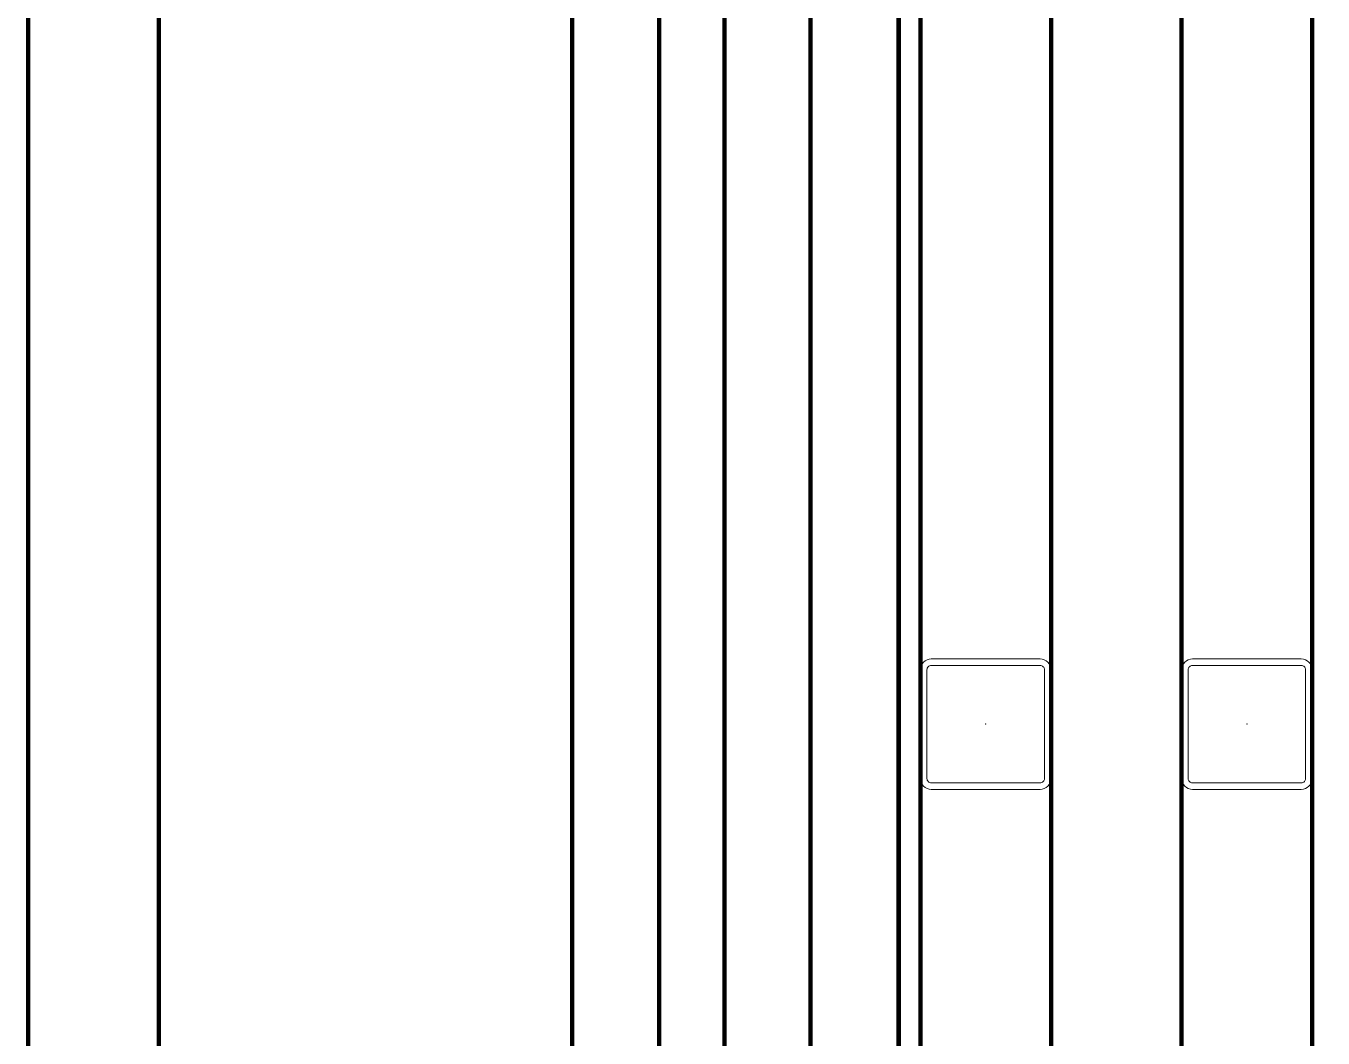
# Model space of a CAD drawing. Extents: x -1457 to 23780, y -2071 to 4205.
# Drawn here: x 7067.4 to 7127, y 1864.6 to 1911.1 of the extents above; entities that cross this region are included whole.
import ezdxf

# ---------------------------------------------------------------- set-up
doc = ezdxf.new("R2010")
doc.units = 0
doc.header["$MEASUREMENT"] = 0
doc.linetypes.add('HIDDEN', pattern=[0.375, 0.25, -0.125])
doc.layers.get('0').update_dxf_attribs({"color": 9, "lineweight": 9})
doc.layers.add('M-TEFRIS2-015', color=129, linetype='Continuous', lineweight=9)

# ---------------------------------------------------------------- blocks, each defined once
blk = doc.blocks.new('prf-60x60')
for points in [[(-2.5, -6), (2.5, -6, 0.414214), (3, -5.5), (3, -0.5, 0.414214), (2.5, 0), (-2.5, 0, 0.414214), (-3, -0.5), (-3, -5.5, 0.414214)], [(-2.5, -5.7), (2.5, -5.7, 0.414214), (2.7, -5.5), (2.7, -0.5, 0.414214), (2.5, -0.3), (-2.5, -0.3, 0.414214), (-2.7, -0.5), (-2.7, -5.5, 0.414214)]]:
    blk.add_lwpolyline(points, format="xyb", close=True)
at = {"color": 252}
blk.add_point((0, -3), dxfattribs=at)

msp = doc.modelspace()

# ---------------------------------------------------------------- linework, layer by layer
at = {"layer": 'M-TEFRIS2-015', "linetype": 'HIDDEN', "lineweight": 0, "const_width": 0.2}
for points in [[(7067.5, 861.676), (7067.5, 861.676), (7067.5, 2865), (10767.5, 2865), (10767.493, 1989.751)], [(7073.5, 861.676), (7073.5, 2859), (10761.5, 2859), (10761.5, 1989.751)], [(7092.5, 1823.473), (7092.498, 2840), (7985.666, 2840)], [(7096.5, 1818.188), (7096.498, 2836), (7986.448, 2836)], [(7107.5, 1825), (7099.5, 1825), (7099.5, 2833), (7980, 2833), (7980, 2825)], [(7980, 2829), (7103.289, 2829), (7103.457, 1825)], [(7107.5, 2390), (7107.5, 2390), (7107.5, 1825), (7127.5, 1825), (7127.5, 2390)], [(7108.5, 2390), (7108.5, 1826), (7126.5, 1826), (7126.5, 2390)], [(7114.5, 2390), (7114.5, 1826)], [(7120.5, 1826), (7120.5, 2390)]]:
    msp.add_lwpolyline(points, dxfattribs=at)

# ---------------------------------------------------------------- block references
at = {"layer": 'M-TEFRIS2-015', "linetype": 'HIDDEN', "lineweight": 0}
for p in [(7111.5, 1882), (7123.5, 1882)]:
    msp.add_blockref('prf-60x60', p, dxfattribs=at)

doc.saveas('drawing.dxf')
